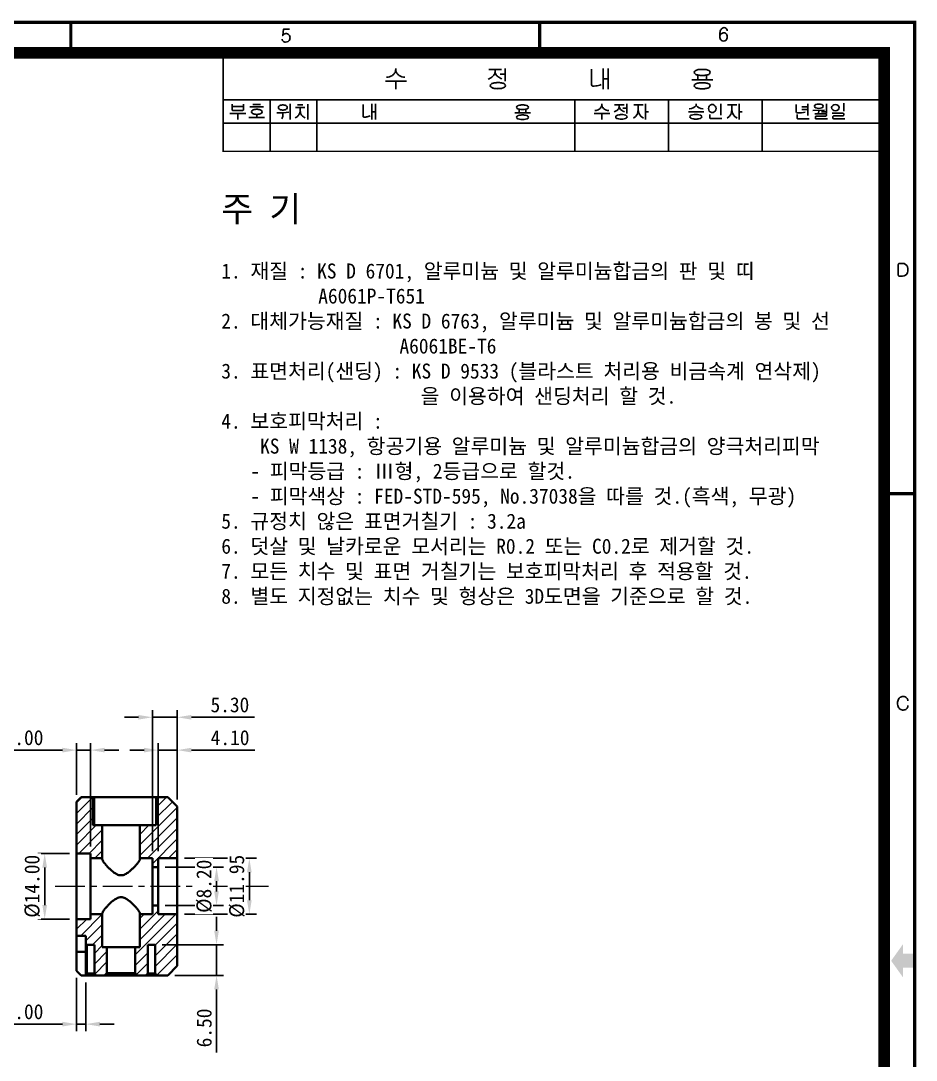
# Model space of a CAD drawing. Header units: millimetres. Extents: x 20 to 594, y 20 to 419.
# Drawn here: x 403.3 to 594.4, y 197.6 to 419.2 of the extents above; entities that cross this region are included whole.
import ezdxf

# ---------------------------------------------------------------- set-up
doc = ezdxf.new("R2010")
doc.units = ezdxf.units.MM
doc.linetypes.add('CENTERX2', pattern=[20.32, 12.7, -2.54, 2.54, -2.54])
doc.layers.get('0').update_dxf_attribs({"color": 6})
for name, color, linetype, lineweight in [('CENTER', 1, 'CENTERX2', 9), ('DIM', 2, 'Continuous', 9), ('HATCH', 5, 'Continuous', 13), ('OUTLINE', 3, 'Continuous', 40)]:
    doc.layers.add(name, color=color, linetype=linetype, lineweight=lineweight)
doc.styles.get("Standard").update_dxf_attribs({"font": '', "height": 3.2})
doc.styles.get('Standard').set_extended_font_data('GulimChe')
doc.dimstyles.new('척도 1배 - (x.xx)', dxfattribs={"dimtxt": 3.2, "dimasz": 3, "dimexe": 1.5, "dimexo": 1.5, "dimgap": 1, "dimtad": 1, "dimzin": 0, "dimdsep": 46, "dimtxsty": 'Standard', "dimcen": 0, "dimclrd": 2, "dimclre": 2, "dimclrt": 2, "dimadec": 0, "dimazin": 0, "dimtfac": 0.75, "dimtmove": 0, "dimatfit": 0, "dimfxl": 1, "dimtfill": 1, "dimtolj": 1, "dimtzin": 0, "dimarcsym": 0})
pattern_1 = [(45, (-1809.0328, -50.0248), (-1.122532, 1.122532), [])]

# ---------------------------------------------------------------- blocks, each defined once
blk = doc.blocks.new('A-2_규격도면_동인광학')
blk.add_hatch(color=256).paths.add_polyline_path([(574, 197.3), (574, 200.3), (571.5, 200.3), (571.5, 202.3), (569, 198.8), (571.5, 195.3), (571.5, 197.3)])
for p, q in [((463.31, 388.84), (463.31, 389.07)), ((463.31, 389.07), (463.31, 388.84)), ((483.14, 388.82), (485.85, 388.82)), ((484.49, 388.82), (484.49, 388.39)), ((486.69, 389.06), (486.69, 386.34)), ((505.1, 388.89), (505.1, 385.62)), ((507.57, 389.06), (507.57, 384.61)), ((508.64, 389.06), (508.64, 384.61)), ((461.12, 386.34), (465.59, 386.34)), ((463.34, 386.34), (463.34, 384.61)), ((486.68, 387.82), (485.58, 387.82)), ((507.57, 386.82), (508.64, 386.82)), ((526.49, 386.63), (530.94, 386.63)), ((530.94, 386.63), (526.49, 386.63)), ((527.76, 387.5), (527.76, 386.63)), ((529.64, 387.52), (529.64, 386.63)), ((426.5, 382.36), (566.5, 382.36)), ((428.38, 381.42), (428.38, 380.3)), ((430.86, 380.35), (430.86, 381.43)), ((432.84, 381.36), (434.49, 381.36)), ((436.5, 371.36), (436.5, 382.36)), ((439.12, 381.26), (439.23, 381.26)), ((439.23, 381.26), (439.33, 381.26)), ((440.81, 381.47), (440.81, 378.15)), ((442.33, 381.27), (443.51, 381.27)), ((444.59, 381.46), (444.59, 378.15)), ((446.5, 371.36), (446.5, 382.36)), ((456.33, 381.37), (456.33, 378.92)), ((458.19, 381.48), (458.19, 378.15)), ((459, 381.48), (459, 378.15)), ((501.5, 371.36), (501.5, 382.36)), ((507.27, 381.33), (507.27, 381.5)), ((507.27, 381.5), (507.27, 381.33)), ((509.99, 381.3), (512.02, 381.3)), ((511, 381.3), (511, 380.98)), ((512.62, 381.5), (512.62, 379.45)), ((514.09, 381.26), (516.07, 381.26)), ((515.04, 381.26), (515.04, 380.33)), ((516.6, 381.5), (516.6, 378.17)), ((521.5, 371.36), (521.5, 382.36)), ((527.4, 381.18), (527.4, 381.52)), ((532.68, 381.51), (532.68, 379.08)), ((534.07, 381.26), (536.05, 381.26)), ((535.02, 381.26), (535.02, 380.33)), ((536.58, 381.5), (536.58, 378.17)), ((541.5, 371.36), (541.5, 382.36)), ((548.71, 381.35), (548.71, 379.82)), ((551.24, 381.47), (551.24, 379.05)), ((555.18, 381.47), (555.18, 379.44)), ((555.18, 379.44), (555.18, 381.47)), ((558.91, 381.64), (558.91, 379.91)), ((427.94, 379.44), (431.3, 379.44)), ((428.38, 380.91), (430.86, 380.91)), ((428.6, 380.11), (430.66, 380.11)), ((429.62, 379.44), (429.62, 378.17)), ((432.21, 380.83), (435.13, 380.83)), ((433.52, 380.34), (433.66, 380.34)), ((433.66, 379.25), (433.52, 379.25)), ((433.66, 380.34), (433.79, 380.34)), ((433.66, 379.25), (433.66, 378.6)), ((433.79, 379.25), (433.66, 379.25)), ((437.94, 379.58), (438.05, 379.58)), ((439.23, 380.17), (439.12, 380.17)), ((439.23, 379.61), (439.22, 379.01)), ((439.33, 380.17), (439.23, 380.17)), ((441.94, 380.69), (443.9, 380.69)), ((442.92, 380.69), (442.92, 380.1)), ((458.19, 379.8), (459, 379.8)), ((488.7, 379.6), (492.04, 379.6)), ((492.04, 379.6), (488.7, 379.6)), ((489.66, 380.26), (489.66, 379.6)), ((491.06, 380.27), (491.06, 379.6)), ((505.64, 379.45), (508.99, 379.45)), ((507.3, 379.45), (507.3, 378.16)), ((512.62, 380.57), (511.79, 380.57)), ((516.6, 379.82), (517.23, 379.82)), ((525.74, 379.77), (529.07, 379.77)), ((525.89, 380.46), (526, 380.46)), ((528.8, 380.46), (528.91, 380.46)), ((530.03, 380.49), (530.03, 380.52)), ((530.03, 380.48), (530.03, 380.49)), ((530.32, 379.26), (530.32, 378.51)), ((531.64, 380.52), (531.64, 380.49)), ((531.64, 380.49), (531.64, 380.48)), ((536.58, 379.82), (537.21, 379.82)), ((548.92, 379.58), (549.09, 379.56)), ((548.92, 379.24), (548.92, 378.48)), ((549.94, 380.89), (551.24, 380.89)), ((549.95, 380.26), (551.24, 380.26)), ((552.3, 380.07), (554.78, 380.14)), ((552.71, 379.35), (555.01, 379.35)), ((553.55, 380.1), (553.57, 379.86)), ((555.18, 379.82), (554.16, 379.82)), ((556.45, 379.49), (558.74, 379.49)), ((426.5, 377.36), (566.5, 377.36)), ((432, 378.6), (435.34, 378.6)), ((530.51, 378.35), (532.89, 378.35)), ((549.11, 378.33), (551.49, 378.33)), ((552.84, 378.7), (552.84, 378.43)), ((555, 378.88), (552.99, 378.87)), ((553.05, 378.28), (555.4, 378.28)), ((556.57, 378.76), (556.57, 378.48)), ((558.73, 378.94), (556.72, 378.92)), ((556.78, 378.34), (559.13, 378.34)), ((570.52, 345), (570.52, 347.24)), ((570.75, 347.48), (571.44, 347.48)), ((572.59, 254.23), (572.55, 254.4))]:
    blk.add_line(p, q)
for points, const_width in [([(0, 0), (0, 398.86), (574, 398.86), (574, 0)], 0.7), ([(21.5, 6.5), (21.5, 392.36), (567.5, 392.36), (567.5, 6.5)], 2.5)]:
    blk.add_lwpolyline(points, close=True, dxfattribs=dict(const_width=const_width))
for points, const_width in [([(394, 398.86), (394, 391.69)], 0.7), ([(494, 398.86), (494, 391.69)], 0.7), ([(426.5, 391.36), (426.5, 371.36), (566.5, 371.36)], 0.3), ([(574, 298.36), (566.83, 298.36)], 0.7)]:
    blk.add_lwpolyline(points, dxfattribs=dict(const_width=const_width))
for points in [[(440.68, 397.44), (439.38, 397.44), (439.19, 396.07), (439.26, 396.17, -0.05142), (439.32, 396.23, -0.217579), (440.02, 396.47, -0.23737), (440.62, 396.09, -0.220896), (440.7, 395.25, -0.337639), (439.81, 394.66, -0.170475), (439.22, 394.92, -0.227037), (439.07, 395.3, -1.045837)], [(534, 397.1), (533.99, 397.2, 0.380213), (533.37, 397.75, 0.262892), (532.71, 397.37, 0.114582), (532.46, 396.61, 0.040113), (532.45, 395.63, 0.289798), (532.97, 394.94, 0.398627), (533.94, 395.34, 0.203049), (533.96, 396.2, 0.256462), (533.47, 396.61, 0.1613), (532.91, 396.53, 0.140537), (532.55, 396.21, 0.145737), (532.44, 395.83, -1.235518)]]:
    blk.add_lwpolyline(points, format="xyb")
for centre, radius, start, end in [((461.72, 388.92), 1.61, 302.6699, 326.0061), ((461.84, 388.84), 1.47, 326.0061, 0), ((464.77, 388.84), 1.47, 180, 213.9939), ((464.89, 388.92), 1.61, 213.9939, 237.3301), ((483.25, 388.39), 1.24, 332.5484, 0), ((485.71, 388.39), 1.22, 180, 209.5054), ((527.49, 388.17), 0.483, 130.787, 175.4096), ((527.49, 388.25), 0.483, 184.5904, 229.213), ((527.71, 387.91), 0.827, 105.5854, 130.787), ((527.71, 388.51), 0.827, 229.213, 254.4146), ((528.56, 384.87), 3.98, 94.5784, 105.5854), ((528.7, 383.08), 5.77, 90, 94.5784), ((528.7, 383.08), 5.77, 85.4216, 90), ((528.85, 384.87), 3.98, 74.4146, 85.4216), ((529.69, 387.91), 0.827, 49.213, 74.4146), ((529.69, 388.51), 0.827, 285.5854, 310.787), ((529.92, 388.17), 0.483, 4.5904, 49.213), ((529.92, 388.25), 0.483, 310.787, 355.4096), ((461.2, 389.72), 2.57, 273.0377, 302.6699), ((465.41, 389.72), 2.57, 237.3301, 266.9623), ((482.32, 389.23), 2.53, 285.8538, 306.2125), ((483.95, 385.34), 0.483, 130.787, 175.4096), ((484.18, 385.08), 0.827, 105.5854, 130.787), ((482.73, 388.66), 1.82, 306.2125, 332.5484), ((485.03, 382.04), 3.98, 94.5784, 105.5854), ((485.91, 388.51), 1.45, 209.5054, 237.9626), ((484.74, 387.28), 1.27, 268.7527, 282.7614), ((485.02, 380.27), 5.77, 85.4216, 90), ((488.46, 392.59), 6.27, 237.9626, 246.4471), ((485.16, 382.06), 3.98, 74.4146, 85.4216), ((486.01, 385.09), 0.827, 49.213, 74.4146), ((486.23, 385.35), 0.483, 4.5904, 49.213), ((505.41, 385.62), 0.317, 180, 264.2158), ((527.49, 385.31), 0.483, 130.787, 175.4096), ((527.71, 385.05), 0.827, 105.5854, 130.787), ((528.56, 391.54), 3.98, 254.4146, 265.4216), ((528.56, 382.02), 3.98, 94.5784, 105.5854), ((528.7, 393.33), 5.77, 265.4216, 270), ((528.7, 380.23), 5.77, 90, 94.5784), ((528.7, 393.33), 5.77, 270, 274.5784), ((528.7, 380.23), 5.77, 85.4216, 90), ((528.85, 391.54), 3.98, 274.5784, 285.5854), ((528.85, 382.02), 3.98, 74.4146, 85.4216), ((529.69, 385.05), 0.827, 49.213, 74.4146), ((529.92, 385.31), 0.483, 4.5904, 49.213), ((483.95, 385.42), 0.483, 184.5904, 229.213), ((484.18, 385.68), 0.827, 229.213, 254.4146), ((485.03, 388.71), 3.98, 254.4146, 265.4216), ((484.88, 385.87), 1.14, 261.1286, 276.7421), ((485.02, 390.51), 5.77, 270, 274.5784), ((485.16, 388.72), 3.98, 274.5784, 285.5854), ((486.01, 385.69), 0.827, 285.5854, 310.787), ((486.23, 385.43), 0.483, 310.787, 355.4096), ((505.63, 387.8), 2.51, 264.2158, 277.7589), ((505.22, 390.84), 5.58, 277.7589, 290.2961), ((527.49, 385.39), 0.483, 184.5904, 229.213), ((527.71, 385.65), 0.827, 229.213, 254.4146), ((528.56, 388.69), 3.98, 254.4146, 265.4216), ((528.7, 390.48), 5.77, 265.4216, 270), ((528.7, 390.48), 5.77, 270, 274.5784), ((528.85, 388.69), 3.98, 274.5784, 285.5854), ((529.69, 385.65), 0.827, 285.5854, 310.787), ((529.92, 385.39), 0.483, 310.787, 355.4096), ((439.12, 380.1), 1.16, 90, 126.2044), ((439.33, 380.1), 1.16, 53.7956, 90), ((490.25, 378.28), 2.98, 94.5784, 105.5854), ((490.36, 376.94), 4.33, 90, 94.5784), ((490.36, 376.94), 4.33, 85.4216, 90), ((490.47, 378.28), 2.98, 74.4146, 85.4216), ((506.17, 381.33), 1.1, 326.0061, 0), ((508.37, 381.33), 1.1, 180, 213.9939), ((530.91, 380.52), 0.879, 107.9102, 180), ((530.8, 380.84), 0.54, 86.785, 107.9102), ((530.86, 380.84), 0.54, 72.0898, 93.215), ((530.76, 380.52), 0.879, 0, 72.0898), ((553.06, 380.93), 0.429, 109.7033, 172.0326), ((553.58, 379.49), 1.97, 90, 109.7033), ((553.58, 379.49), 1.97, 70.2967, 90), ((554.1, 380.93), 0.429, 7.9674, 70.2967), ((557.1, 380.41), 0.955, 90, 126.2971), ((557.1, 380.41), 0.955, 53.7029, 90), ((428.58, 380.3), 0.196, 180, 274.282), ((430.66, 380.31), 0.2, 270, 11.7778), ((432.97, 379.75), 0.459, 117.2376, 174.097), ((432.97, 379.84), 0.459, 185.903, 242.7624), ((433.52, 378.69), 1.65, 90, 117.2376), ((433.52, 380.91), 1.65, 242.7624, 270), ((433.79, 378.69), 1.65, 62.7624, 90), ((433.79, 380.91), 1.65, 270, 297.2376), ((434.34, 379.75), 0.459, 5.903, 62.7624), ((434.34, 379.84), 0.459, 297.2376, 354.097), ((438.05, 401.41), 21.83, 270, 276.5199), ((438.64, 380.76), 0.349, 125.2188, 180.6071), ((438.66, 380.7), 0.37, 171.6182, 233.7956), ((439.12, 381.34), 1.16, 233.7956, 270), ((437.86, 379.02), 1.37, 328.1522, 359.3875), ((439.33, 381.34), 1.16, 270, 306.2044), ((439.82, 380.76), 0.349, 359.3929, 54.7812), ((439.8, 380.7), 0.37, 306.2044, 8.3818), ((441.18, 380.1), 1.74, 314.7962, 337.7895), ((441.17, 380.1), 1.75, 337.7895, 0), ((444.85, 380.1), 1.93, 180, 203.0854), ((444.31, 379.87), 1.34, 203.0854, 227.7201), ((489.45, 380.76), 0.362, 130.787, 175.4096), ((489.45, 380.81), 0.362, 184.5904, 229.213), ((489.62, 380.56), 0.62, 105.5854, 130.787), ((489.62, 381.01), 0.62, 229.213, 254.4146), ((489.62, 378.42), 0.62, 105.5854, 130.787), ((490.25, 383.28), 2.98, 254.4146, 265.4216), ((490.25, 376.14), 2.98, 94.5784, 105.5854), ((490.36, 384.63), 4.33, 265.4216, 270), ((490.36, 374.8), 4.33, 90, 94.5784), ((490.36, 384.63), 4.33, 270, 274.5784), ((490.36, 374.8), 4.33, 85.4216, 90), ((490.47, 383.28), 2.98, 274.5784, 285.5854), ((490.47, 376.14), 2.98, 74.4146, 85.4216), ((491.1, 380.56), 0.62, 49.213, 74.4146), ((491.1, 381.01), 0.62, 285.5854, 310.787), ((491.1, 378.42), 0.62, 49.213, 74.4146), ((491.27, 380.76), 0.362, 4.5904, 49.213), ((491.27, 380.81), 0.362, 310.787, 355.4096), ((505.7, 381.99), 1.92, 273.0377, 302.6699), ((506.09, 381.38), 1.2, 302.6699, 326.0061), ((508.46, 381.38), 1.2, 213.9939, 237.3301), ((508.85, 381.99), 1.92, 237.3301, 266.9623), ((509.37, 381.61), 1.89, 285.8538, 306.2125), ((510.6, 378.69), 0.362, 130.787, 175.4096), ((510.76, 378.5), 0.62, 105.5854, 130.787), ((509.68, 381.19), 1.37, 306.2125, 332.5484), ((511.4, 376.22), 2.98, 94.5784, 105.5854), ((510.07, 380.98), 0.93, 332.5484, 0), ((511.91, 380.98), 0.912, 180, 209.5054), ((512.06, 381.07), 1.08, 209.5054, 237.9626), ((511.18, 380.15), 0.954, 268.7527, 282.7614), ((511.39, 374.89), 4.33, 85.4216, 90), ((513.98, 384.13), 4.7, 237.9626, 246.4471), ((511.5, 376.23), 2.98, 74.4146, 85.4216), ((512.13, 378.51), 0.62, 49.213, 74.4146), ((512.3, 378.7), 0.362, 4.5904, 49.213), ((512.97, 380.24), 2.07, 300.5811, 2.4003), ((516.95, 380.22), 1.92, 176.6607, 245.4492), ((526, 382.22), 1.75, 270, 322.3934), ((526.43, 378.71), 0.362, 130.787, 175.4096), ((526.6, 378.52), 0.62, 105.5854, 130.787), ((527.23, 376.24), 2.98, 94.5784, 105.5854), ((527.34, 374.9), 4.33, 90, 94.5784), ((527.34, 374.9), 4.33, 85.4216, 90), ((527.35, 381.17), 0.0491, 322.3934, 2.3593), ((528.8, 382.22), 1.75, 217.6066, 270), ((527.45, 376.24), 2.98, 74.4146, 85.4216), ((528.08, 378.52), 0.62, 49.213, 74.4146), ((528.25, 378.71), 0.362, 4.5904, 49.213), ((530.91, 380.48), 0.879, 180, 252.0898), ((530.8, 380.16), 0.54, 252.0898, 273.215), ((530.86, 380.16), 0.54, 266.785, 287.9102), ((530.76, 380.48), 0.879, 287.9102, 0), ((532.95, 380.24), 2.07, 300.5811, 2.4003), ((536.93, 380.22), 1.92, 176.6607, 245.4492), ((548.96, 379.82), 0.246, 180, 260.961), ((549.45, 383.91), 4.36, 265.2395, 286.478), ((553.06, 381.05), 0.429, 187.9674, 250.2967), ((553.58, 382.5), 1.97, 250.2967, 270), ((552.96, 379.84), 0.602, 313.5964, 1.5108), ((553.58, 382.5), 1.97, 270, 289.7033), ((554.1, 381.05), 0.429, 289.7033, 352.0326), ((555.01, 379.06), 0.182, 265.0661, 354.5096), ((555.01, 379.17), 0.181, 5.4904, 90), ((554.93, 379.11), 0.276, 345.6737, 14.3263), ((556.87, 380.72), 0.566, 126.2971, 182.2865), ((556.87, 380.67), 0.566, 177.7135, 233.7029), ((557.1, 380.99), 0.955, 233.7029, 270), ((557.1, 380.99), 0.955, 270, 306.2971), ((557.33, 380.72), 0.566, 357.7135, 53.7029), ((557.33, 380.67), 0.566, 306.2971, 2.2865), ((558.74, 379.12), 0.182, 265.0661, 354.5096), ((558.74, 379.3), 0.181, 5.4904, 90), ((557.77, 379.21), 1.16, 354.5096, 5.4904), ((441, 380.28), 1.99, 295.4601, 314.7962), ((444.97, 380.6), 2.32, 227.7201, 245.1313), ((456.57, 378.92), 0.238, 180, 264.2158), ((456.73, 380.55), 1.88, 264.2158, 277.7589), ((456.42, 382.84), 4.18, 277.7589, 290.2961), ((489.45, 378.62), 0.362, 130.787, 175.4096), ((489.45, 378.67), 0.362, 184.5904, 229.213), ((489.62, 378.87), 0.62, 229.213, 254.4146), ((490.25, 381.14), 2.98, 254.4146, 265.4216), ((490.36, 382.49), 4.33, 265.4216, 270), ((490.36, 382.49), 4.33, 270, 274.5784), ((490.47, 381.14), 2.98, 274.5784, 285.5854), ((491.1, 378.87), 0.62, 285.5854, 310.787), ((491.27, 378.62), 0.362, 4.5904, 49.213), ((491.27, 378.67), 0.362, 310.787, 355.4096), ((510.6, 378.75), 0.362, 184.5904, 229.213), ((510.76, 378.95), 0.62, 229.213, 254.4146), ((511.4, 381.22), 2.98, 254.4146, 265.4216), ((511.29, 379.09), 0.852, 261.1286, 276.7421), ((511.39, 382.57), 4.33, 270, 274.5784), ((511.5, 381.23), 2.98, 274.5784, 285.5854), ((512.13, 378.96), 0.62, 285.5854, 310.787), ((512.3, 378.76), 0.362, 310.787, 355.4096), ((526.43, 378.77), 0.362, 184.5904, 229.213), ((526.6, 378.97), 0.62, 229.213, 254.4146), ((527.23, 381.24), 2.98, 254.4146, 265.4216), ((527.34, 382.58), 4.33, 265.4216, 270), ((527.34, 382.58), 4.33, 270, 274.5784), ((527.45, 381.24), 2.98, 274.5784, 285.5854), ((528.08, 378.97), 0.62, 285.5854, 310.787), ((528.25, 378.77), 0.362, 310.787, 355.4096), ((530.47, 378.51), 0.157, 180, 284.5405), ((549.07, 378.48), 0.157, 180, 284.5405), ((552.99, 378.72), 0.15, 90.4674, 185.5199), ((553, 378.43), 0.158, 180, 290.6438), ((556.72, 378.77), 0.15, 90.4674, 185.5199), ((556.73, 378.48), 0.158, 180, 290.6438), ((570.75, 347.24), 0.234, 89.9627, 180), ((571.44, 346.37), 1.11, 18.7245, 90), ((570.71, 346.12), 1.88, 341.2755, 18.7245), ((570.76, 344.99), 0.241, 177.6028, 269.7704), ((571.09, 428.69), 83.93, 269.7704, 270.2296), ((571.42, 345.88), 1.12, 270.2296, 341.2755), ((571.44, 254.14), 0.968, 126.0964, 153.4408), ((571.33, 254.29), 0.786, 112.6651, 126.0964), ((571.61, 253.61), 1.52, 84.5855, 112.6651), ((571.68, 254.27), 0.857, 49.4232, 84.5855), ((571.61, 254.19), 0.962, 12.5369, 49.4232), ((572.29, 253.71), 1.93, 153.4408, 179.3877), ((572.34, 253.71), 1.97, 179.3877, 207.825), ((571.45, 253.25), 0.971, 207.825, 248.4845), ((571.61, 253.21), 0.954, 279.0922, 325.2032), ((571.27, 253.45), 1.36, 325.2032, 351.393), ((571.56, 253.51), 1.26, 248.4845, 279.0922)]:
    blk.add_arc(centre, radius, start, end)
blk = doc.blocks.new('*D329')
at = {"layer": 'Defpoints', "color": 0, "ltscale": 0.5, "transparency": 16777216}
for p in [(415.21, 216.68), (417.21, 215.68), (415.21, 205.28)]:
    blk.add_point(p, dxfattribs=at)
at = {"layer": 'DIM', "color": 2, "lineweight": -2, "ltscale": 0.5, "transparency": 16777216}
for p, q in [((415.21, 215.18), (415.21, 203.78)), ((417.21, 214.18), (417.21, 203.78)), ((412.21, 205.28), (398.79, 205.28)), ((417.21, 205.28), (415.21, 205.28)), ((420.21, 205.28), (423.21, 205.28))]:
    blk.add_line(p, q, dxfattribs=at)
at = {"layer": 'DIM', "color": 2, "ltscale": 0.5, "transparency": 16777216}
for points in [[(412.21, 205.78), (412.21, 204.78), (415.21, 205.28)], [(420.21, 205.78), (420.21, 204.78), (417.21, 205.28)]]:
    blk.add_solid(points, dxfattribs=at)
at = {"layer": 'DIM', "color": 2, "ltscale": 0.5, "transparency": 16777216, "insert": (404, 207.92), "char_height": 3.2, "attachment_point": 5, "bg_fill": 3, "box_fill_scale": 1.1, "bg_fill_color": 256, "bg_fill_true_color": 13158600, "bg_fill_transparency": 0}
blk.add_mtext('\\A1;2.00', dxfattribs=at)
blk = doc.blocks.new('*D344')
at = {"layer": 'Defpoints', "color": 0, "ltscale": 0.5, "transparency": 16777216}
for p in [(415.21, 263.71), (415.21, 252.68), (418.21, 241.68)]:
    blk.add_point(p, dxfattribs=at)
at = {"layer": 'DIM', "color": 2, "lineweight": -2, "ltscale": 0.5, "transparency": 16777216}
for p, q in [((415.21, 254.18), (415.21, 265.21)), ((418.21, 243.18), (418.21, 265.21)), ((412.21, 263.71), (398.8, 263.71)), ((418.21, 263.71), (415.21, 263.71)), ((421.21, 263.71), (424.21, 263.71))]:
    blk.add_line(p, q, dxfattribs=at)
at = {"layer": 'DIM', "color": 2, "ltscale": 0.5, "transparency": 16777216}
for points in [[(412.21, 264.21), (412.21, 263.21), (415.21, 263.71)], [(421.21, 264.21), (421.21, 263.21), (418.21, 263.71)]]:
    blk.add_solid(points, dxfattribs=at)
at = {"layer": 'DIM', "color": 2, "ltscale": 0.5, "transparency": 16777216, "insert": (404.01, 266.35), "char_height": 3.2, "attachment_point": 5, "bg_fill": 3, "box_fill_scale": 1.1, "bg_fill_color": 256, "bg_fill_true_color": 13158600, "bg_fill_transparency": 0}
blk.add_mtext('\\A1;3.00', dxfattribs=at)
blk = doc.blocks.new('*D345')
at = {"layer": 'Defpoints', "color": 0, "ltscale": 0.5, "transparency": 16777216}
for p in [(436.71, 240.65), (436.71, 228.7)]:
    blk.add_point(p, dxfattribs=at)
at = {"layer": 'DIM', "color": 2, "lineweight": -2, "ltscale": 0.5, "transparency": 16777216}
for p, q in [((438.21, 240.65), (453.58, 240.65)), ((452.08, 237.65), (452.08, 231.7)), ((438.21, 228.7), (453.58, 228.7))]:
    blk.add_line(p, q, dxfattribs=at)
at = {"layer": 'DIM', "color": 2, "ltscale": 0.5, "transparency": 16777216}
for points in [[(451.58, 237.65), (452.58, 237.65), (452.08, 240.65)], [(451.58, 231.7), (452.58, 231.7), (452.08, 228.7)]]:
    blk.add_solid(points, dxfattribs=at)
at = {"layer": 'DIM', "color": 2, "ltscale": 0.5, "transparency": 16777216, "insert": (449.44, 234.68), "char_height": 3.2, "attachment_point": 5, "rotation": 90, "bg_fill": 3, "box_fill_scale": 1.1, "bg_fill_color": 256, "bg_fill_true_color": 13158600, "bg_fill_transparency": 0}
blk.add_mtext('\\A1;%%C11.95', dxfattribs=at)
at = {"layer": 'Defpoints', "color": 0, "ltscale": 0.5, "transparency": 16777216}
blk.add_point((452.08, 228.7), dxfattribs=at)
blk = doc.blocks.new('*D346')
at = {"layer": 'Defpoints', "color": 0, "ltscale": 0.5, "transparency": 16777216}
for p in [(415.21, 241.68), (415.21, 227.68)]:
    blk.add_point(p, dxfattribs=at)
at = {"layer": 'DIM', "color": 2, "lineweight": -2, "ltscale": 0.5, "transparency": 16777216}
for p, q in [((413.71, 241.68), (406.92, 241.68)), ((408.42, 238.68), (408.42, 230.68)), ((413.71, 227.68), (406.92, 227.68))]:
    blk.add_line(p, q, dxfattribs=at)
at = {"layer": 'DIM', "color": 2, "ltscale": 0.5, "transparency": 16777216}
for points in [[(407.92, 238.68), (408.92, 238.68), (408.42, 241.68)], [(407.92, 230.68), (408.92, 230.68), (408.42, 227.68)]]:
    blk.add_solid(points, dxfattribs=at)
at = {"layer": 'DIM', "color": 2, "ltscale": 0.5, "transparency": 16777216, "insert": (405.78, 234.68), "char_height": 3.2, "attachment_point": 5, "rotation": 90, "bg_fill": 3, "box_fill_scale": 1.1, "bg_fill_color": 256, "bg_fill_true_color": 13158600, "bg_fill_transparency": 0}
blk.add_mtext('\\A1;%%C14.00', dxfattribs=at)
at = {"layer": 'Defpoints', "color": 0, "ltscale": 0.5, "transparency": 16777216}
blk.add_point((408.42, 227.68), dxfattribs=at)
blk = doc.blocks.new('*D347')
at = {"layer": 'Defpoints', "color": 0, "ltscale": 0.5, "transparency": 16777216}
for p in [(432.61, 238.78), (432.61, 230.58)]:
    blk.add_point(p, dxfattribs=at)
at = {"layer": 'DIM', "color": 2, "lineweight": -2, "ltscale": 0.5, "transparency": 16777216}
for p, q in [((434.11, 238.78), (446.58, 238.78)), ((445.08, 235.78), (445.08, 233.58)), ((434.11, 230.58), (446.58, 230.58))]:
    blk.add_line(p, q, dxfattribs=at)
at = {"layer": 'DIM', "color": 2, "ltscale": 0.5, "transparency": 16777216}
for points in [[(444.58, 235.78), (445.58, 235.78), (445.08, 238.78)], [(444.58, 233.58), (445.58, 233.58), (445.08, 230.58)]]:
    blk.add_solid(points, dxfattribs=at)
at = {"layer": 'DIM', "color": 2, "ltscale": 0.5, "transparency": 16777216, "insert": (442.45, 234.68), "char_height": 3.2, "attachment_point": 5, "rotation": 90, "bg_fill": 3, "box_fill_scale": 1.1, "bg_fill_color": 256, "bg_fill_true_color": 13158600, "bg_fill_transparency": 0}
blk.add_mtext('\\A1;%%C8.20', dxfattribs=at)
at = {"layer": 'Defpoints', "color": 0, "ltscale": 0.5, "transparency": 16777216}
blk.add_point((445.08, 230.58), dxfattribs=at)
blk = doc.blocks.new('*D324')
at = {"layer": 'Defpoints', "color": 0, "ltscale": 0.5, "transparency": 16777216}
for p in [(436.71, 263.71), (436.71, 251.68), (432.61, 240.65)]:
    blk.add_point(p, dxfattribs=at)
at = {"layer": 'DIM', "color": 2, "lineweight": -2, "ltscale": 0.5, "transparency": 16777216}
for p, q in [((432.61, 242.15), (432.61, 265.21)), ((436.71, 253.18), (436.71, 265.21)), ((429.61, 263.71), (426.61, 263.71)), ((432.61, 263.71), (436.71, 263.71)), ((439.71, 263.71), (453.23, 263.71))]:
    blk.add_line(p, q, dxfattribs=at)
at = {"layer": 'DIM', "color": 2, "ltscale": 0.5, "transparency": 16777216}
for points in [[(429.61, 264.21), (429.61, 263.21), (432.61, 263.71)], [(439.71, 264.21), (439.71, 263.21), (436.71, 263.71)]]:
    blk.add_solid(points, dxfattribs=at)
at = {"layer": 'DIM', "color": 2, "ltscale": 0.5, "transparency": 16777216, "insert": (447.97, 266.35), "char_height": 3.2, "attachment_point": 5, "bg_fill": 3, "box_fill_scale": 1.1, "bg_fill_color": 256, "bg_fill_true_color": 13158600, "bg_fill_transparency": 0}
blk.add_mtext('\\A1;4.10', dxfattribs=at)
blk = doc.blocks.new('*D325')
at = {"layer": 'Defpoints', "color": 0, "ltscale": 0.5, "transparency": 16777216}
for p in [(436.71, 270.71), (436.71, 251.68), (431.41, 240.65)]:
    blk.add_point(p, dxfattribs=at)
at = {"layer": 'DIM', "color": 2, "lineweight": -2, "ltscale": 0.5, "transparency": 16777216}
for p, q in [((428.41, 270.71), (425.41, 270.71)), ((431.41, 242.15), (431.41, 272.21)), ((431.41, 270.71), (436.71, 270.71)), ((436.71, 253.18), (436.71, 272.21)), ((439.71, 270.71), (453.16, 270.71))]:
    blk.add_line(p, q, dxfattribs=at)
at = {"layer": 'DIM', "color": 2, "ltscale": 0.5, "transparency": 16777216}
for points in [[(428.41, 271.21), (428.41, 270.21), (431.41, 270.71)], [(439.71, 271.21), (439.71, 270.21), (436.71, 270.71)]]:
    blk.add_solid(points, dxfattribs=at)
at = {"layer": 'DIM', "color": 2, "ltscale": 0.5, "transparency": 16777216, "insert": (447.93, 273.35), "char_height": 3.2, "attachment_point": 5, "bg_fill": 3, "box_fill_scale": 1.1, "bg_fill_color": 256, "bg_fill_true_color": 13158600, "bg_fill_transparency": 0}
blk.add_mtext('\\A1;5.30', dxfattribs=at)
blk = doc.blocks.new('*D318')
at = {"layer": 'Defpoints', "color": 0, "ltscale": 0.5, "transparency": 16777216}
for p in [(432.01, 222.18), (434.71, 215.68), (445.08, 215.68)]:
    blk.add_point(p, dxfattribs=at)
at = {"layer": 'DIM', "color": 2, "lineweight": -2, "ltscale": 0.5, "transparency": 16777216}
for p, q in [((445.08, 225.18), (445.08, 228.18)), ((433.51, 222.18), (446.58, 222.18)), ((445.08, 222.18), (445.08, 215.68)), ((436.21, 215.68), (446.58, 215.68)), ((445.08, 212.68), (445.08, 199.26))]:
    blk.add_line(p, q, dxfattribs=at)
at = {"layer": 'DIM', "color": 2, "ltscale": 0.5, "transparency": 16777216}
for points in [[(444.58, 225.18), (445.58, 225.18), (445.08, 222.18)], [(444.58, 212.68), (445.58, 212.68), (445.08, 215.68)]]:
    blk.add_solid(points, dxfattribs=at)
at = {"layer": 'DIM', "color": 2, "ltscale": 0.5, "transparency": 16777216, "insert": (442.45, 204.47), "char_height": 3.2, "attachment_point": 5, "rotation": 90, "bg_fill": 3, "box_fill_scale": 1.1, "bg_fill_color": 256, "bg_fill_true_color": 13158600, "bg_fill_transparency": 0}
blk.add_mtext('\\A1;6.50', dxfattribs=at)

msp = doc.modelspace()

# ---------------------------------------------------------------- hatches: boundary and pattern name
at = {"layer": 'HATCH'}
h = msp.add_hatch(dxfattribs=at)
h.set_pattern_fill('ANSI31', color=256, scale=0.5, style=0)
h.set_pattern_definition(pattern_1)
h.paths.add_polyline_path([(415.211, 252.68), (415.211, 241.68), (418.211, 241.68), (418.211, 240.655), (420.711, 240.655), (420.711, 247.68), (418.711, 247.68), (418.711, 253.68), (416.211, 253.68)], flags=0)
h = msp.add_hatch(dxfattribs=at)
h.set_pattern_fill('ANSI31', color=256, scale=0.5, style=0)
h.set_pattern_definition(pattern_1)
h.paths.add_polyline_path([(431.411, 238.78), (432.611, 238.78), (432.611, 240.655), (436.711, 240.655), (436.711, 251.68), (434.711, 253.68), (432.211, 253.68), (432.211, 247.68), (428.711, 247.68), (428.711, 240.655), (431.411, 240.655)], flags=0)
h = msp.add_hatch(dxfattribs=at)
h.set_pattern_fill('ANSI31', color=256, scale=0.5, style=0)
h.set_pattern_definition(pattern_1)
h.paths.add_polyline_path([(432.611, 230.58), (431.411, 230.58), (431.411, 228.705), (428.711, 228.705), (428.711, 221.68), (427.711, 221.68), (427.711, 216.18), (428.211, 215.68), (430.011, 215.68), (430.411, 216.08), (430.411, 222.18), (432.011, 222.18), (432.011, 216.08), (432.411, 215.68), (434.711, 215.68), (436.711, 217.68), (436.711, 228.705), (432.611, 228.705)], flags=0)
h = msp.add_hatch(dxfattribs=at)
h.set_pattern_fill('ANSI31', color=256, scale=0.5, style=0)
h.set_pattern_definition(pattern_1)
h.paths.add_polyline_path([(420.711, 221.68), (420.711, 228.705), (418.211, 228.705), (418.211, 227.68), (415.211, 227.68), (415.211, 224.144), (417.211, 224.144), (417.211, 215.88), (417.411, 216.08), (417.411, 222.18), (419.011, 222.18), (419.011, 216.08), (419.411, 215.68), (421.211, 215.68), (421.711, 216.18), (421.711, 221.68)], flags=0)

# ---------------------------------------------------------------- linework, layer by layer
at = {"layer": 'CENTER', "ltscale": 0.5}
msp.add_line((410.644, 234.68), (456.171, 234.68), dxfattribs=at)
at = {"layer": 'OUTLINE'}
for p, q in [((415.211, 252.68), (416.211, 253.68)), ((415.211, 241.68), (415.211, 252.68)), ((416.211, 253.68), (418.711, 253.68)), ((418.711, 247.68), (418.711, 253.68)), ((418.942, 253.68), (418.711, 253.68)), ((418.942, 247.68), (418.942, 253.68)), ((432.211, 253.68), (418.942, 253.68)), ((432.211, 253.68), (432.211, 247.68)), ((432.211, 253.68), (434.711, 253.68)), ((434.711, 253.68), (436.711, 251.68)), ((436.711, 251.68), (436.711, 240.655)), ((418.711, 247.68), (420.711, 247.68)), ((420.711, 240.655), (420.711, 247.68)), ((420.711, 247.68), (428.711, 247.68)), ((428.711, 247.68), (428.711, 240.655)), ((428.711, 247.68), (432.211, 247.68)), ((415.211, 241.68), (418.211, 241.68)), ((415.211, 241.68), (415.211, 227.68)), ((418.211, 240.655), (418.211, 241.68)), ((418.211, 240.655), (418.211, 228.705)), ((418.211, 240.655), (420.711, 240.655)), ((420.711, 240.464), (420.711, 240.655)), ((428.711, 240.655), (431.411, 240.655)), ((428.711, 240.655), (428.711, 240.464)), ((431.411, 240.655), (431.411, 238.78)), ((432.611, 240.655), (436.711, 240.655)), ((432.611, 240.655), (432.611, 238.78)), ((436.711, 240.655), (436.711, 228.705)), ((432.611, 238.78), (431.411, 238.78)), ((431.411, 230.58), (431.411, 238.78)), ((432.611, 230.58), (432.611, 238.78)), ((431.411, 230.58), (431.411, 228.705)), ((431.411, 230.58), (432.611, 230.58)), ((432.611, 230.58), (432.611, 228.705)), ((420.711, 228.705), (418.211, 228.705)), ((418.211, 227.68), (418.211, 228.705)), ((420.711, 228.705), (420.711, 228.896)), ((420.711, 221.68), (420.711, 228.705)), ((428.711, 228.896), (428.711, 228.705)), ((428.711, 228.705), (428.711, 221.68)), ((431.411, 228.705), (428.711, 228.705)), ((436.711, 228.705), (432.611, 228.705)), ((436.711, 228.705), (436.711, 217.68)), ((415.211, 224.144), (415.211, 227.68)), ((418.211, 227.68), (415.211, 227.68)), ((415.211, 224.144), (417.211, 224.144)), ((415.211, 224.144), (415.211, 220.68)), ((417.211, 215.88), (417.211, 224.144)), ((417.411, 216.08), (417.411, 222.18)), ((419.011, 222.18), (417.411, 222.18)), ((419.011, 216.08), (419.011, 222.18)), ((420.711, 221.68), (421.711, 221.68)), ((421.711, 216.18), (421.711, 221.68)), ((421.711, 221.68), (427.711, 221.68)), ((427.711, 221.68), (427.711, 216.18)), ((427.711, 221.68), (428.711, 221.68)), ((432.011, 222.18), (430.411, 222.18)), ((430.411, 222.18), (430.411, 216.08)), ((432.011, 222.18), (432.011, 216.08)), ((417.211, 220.68), (415.211, 220.68)), ((415.211, 220.68), (415.211, 216.68)), ((436.711, 217.68), (434.711, 215.68)), ((415.211, 216.68), (416.211, 215.68)), ((416.211, 215.68), (417.211, 215.68)), ((417.411, 216.08), (417.211, 215.88)), ((419.411, 215.68), (417.211, 215.68)), ((417.411, 216.08), (419.011, 216.08)), ((419.411, 215.68), (419.011, 216.08)), ((421.211, 215.68), (419.411, 215.68)), ((421.711, 216.18), (421.211, 215.68)), ((428.211, 215.68), (421.211, 215.68)), ((421.711, 216.18), (427.711, 216.18)), ((428.211, 215.68), (427.711, 216.18)), ((430.011, 215.68), (428.211, 215.68)), ((430.411, 216.08), (430.011, 215.68)), ((432.411, 215.68), (430.011, 215.68)), ((430.411, 216.08), (432.011, 216.08)), ((432.411, 215.68), (432.011, 216.08)), ((434.711, 215.68), (432.411, 215.68))]:
    msp.add_line(p, q, dxfattribs=at)
for points in [[(428.711, 240.464), (428.711, 240.387), (428.679, 240.289), (428.561, 240.057), (428.473, 239.921), (428.26, 239.626), (428.132, 239.466), (427.843, 239.126), (427.684, 238.95), (427.341, 238.592), (427.157, 238.409), (426.758, 238.042), (426.546, 237.859), (426.09, 237.516), (425.844, 237.352), (425.441, 237.163), (425.299, 237.109), (425.007, 237.034), (424.857, 237.014), (424.551, 237.015), (424.402, 237.037), (424.11, 237.113), (423.969, 237.168), (423.568, 237.358), (423.322, 237.522), (422.869, 237.864), (422.66, 238.045), (422.264, 238.41), (422.077, 238.595), (421.734, 238.954), (421.576, 239.129), (421.29, 239.464), (421.162, 239.626), (420.949, 239.921), (420.863, 240.054), (420.743, 240.289), (420.711, 240.387), (420.711, 240.464)], [(420.711, 228.896), (420.711, 228.973), (420.743, 229.07), (420.861, 229.302), (420.948, 229.439), (421.162, 229.734), (421.289, 229.894), (421.579, 230.234), (421.737, 230.409), (422.081, 230.768), (422.265, 230.951), (422.664, 231.318), (422.876, 231.501), (423.331, 231.844), (423.578, 232.008), (423.98, 232.197), (424.122, 232.251), (424.415, 232.325), (424.564, 232.346), (424.871, 232.345), (425.02, 232.323), (425.312, 232.247), (425.453, 232.192), (425.854, 232.002), (426.099, 231.838), (426.552, 231.495), (426.762, 231.315), (427.158, 230.95), (427.345, 230.764), (427.688, 230.405), (427.846, 230.231), (428.131, 229.895), (428.26, 229.733), (428.473, 229.439), (428.559, 229.306), (428.678, 229.071), (428.711, 228.973), (428.711, 228.896)]]:
    msp.add_open_spline(points, degree=3, knots=[0, 0, 0, 0, 0.0625, 0.0625, 0.125, 0.125, 0.1875, 0.1875, 0.25, 0.25, 0.3125, 0.3125, 0.375, 0.375, 0.4375, 0.4375, 0.46875, 0.46875, 0.5, 0.5, 0.53125, 0.53125, 0.5625, 0.5625, 0.625, 0.625, 0.6875, 0.6875, 0.75, 0.75, 0.8125, 0.8125, 0.875, 0.875, 0.9375, 0.9375, 1, 1, 1, 1], dxfattribs=at)
msp.add_open_spline([(417.211, 215.68), (417.211, 215.81), (417.211, 215.88), (417.211, 215.88)], degree=3, dxfattribs=at)

# ---------------------------------------------------------------- block references
msp.add_blockref('A-2_규격도면_동인광학', (20, 20))
msp.add_blockref('A-2_규격도면_동인광학', (20, 20))

# ---------------------------------------------------------------- texts
at = {"layer": 'DIM', "insert": (446.099, 381.798), "char_height": 3.2, "width": 143.08716, "attachment_point": 1}
msp.add_mtext('{\\H1.6875x;주 기\\P}\\P1. 재질 : KS D 6701, 알루미늄 및 알루미늄합금의 판 및 띠  \\P          A6061P-T651                                                        \\P2. 대체가능재질 : KS D 6763, 알루미늄 및 알루미늄합금의 봉 및 선  \\P^I^I      A6061BE-T6\\P3. 표면처리(샌딩) : KS D 9533 (블라스트 처리용 비금속계 연삭제) \\P^I^I^I  을 이용하여 샌딩처리 할 것.\\P4. 보호피막처리 :\\P    KS W 1138, 항공기용 알루미늄 및 알루미늄합금의 양극처리피막\\P   - 피막등급 : {\\fHCR Batang|b0|i0|c129|p2;Ⅲ}형, 2등급으로 할것.\\P   - 피막색상 : FED-STD-595, No.37038을 따를 것.(흑색, 무광)\\P5. 규정치 않은 표면거칠기 : 3.2a\\P6. 덧살 및 날카로운 모서리는 R0.2 또는 C0.2로 제거할 것.\\P7. 모든 치수 및 표면 거칠기는 보호피막처리 후 적용할 것.\\P8. 별도 지정없는 치수 및 형상은 3D도면을 기준으로 할 것.', dxfattribs=at)
msp.add_mtext('{\\H1.6875x;주 기\\P}\\P1. 재질 : KS D 6701, 알루미늄 및 알루미늄합금의 판 및 띠  \\P          A6061P-T651                                                        \\P2. 대체가능재질 : KS D 6763, 알루미늄 및 알루미늄합금의 봉 및 선  \\P^I^I      A6061BE-T6\\P3. 표면처리(샌딩) : KS D 9533 (블라스트 처리용 비금속계 연삭제) \\P^I^I^I  을 이용하여 샌딩처리 할 것.\\P4. 보호피막처리 :\\P    KS W 1138, 항공기용 알루미늄 및 알루미늄합금의 양극처리피막\\P   - 피막등급 : {\\fHCR Batang|b0|i0|c129|p2;Ⅲ}형, 2등급으로 할것.\\P   - 피막색상 : FED-STD-595, No.37038을 따를 것.(흑색, 무광)\\P5. 규정치 않은 표면거칠기 : 3.2a\\P6. 덧살 및 날카로운 모서리는 R0.2 또는 C0.2로 제거할 것.\\P7. 모든 치수 및 표면 거칠기는 보호피막처리 후 적용할 것.\\P8. 별도 지정없는 치수 및 형상은 3D도면을 기준으로 할 것.', dxfattribs=at)

# ---------------------------------------------------------------- next in the draw order: dimensions: what is measured, and where the dimension line sits
at = {"layer": 'DIM', "ltscale": 0.5}
for base, p1, p2, picture, middle in [((415.211, 263.708), (418.211, 241.68), (415.211, 252.68), '*D344', (404.007, 266.347)), ((415.211, 205.278), (417.211, 215.68), (415.211, 216.68), '*D329', (404, 207.916))]:
    dim = msp.add_linear_dim(base=base, p1=p1, p2=p2, dimstyle='척도 1배 - (x.xx)', dxfattribs=at)
    dim.commit()
    dim.dimension.update_dxf_attribs({"geometry": picture, "text_midpoint": middle})
dim = msp.add_linear_dim(base=(452.084, 228.705), p1=(436.711, 240.655), p2=(436.711, 228.705), angle=90, text='%%C<>', dimstyle='척도 1배 - (x.xx)', dxfattribs=at)
dim.commit()
dim.dimension.update_dxf_attribs({"geometry": '*D345', "text_midpoint": (452.084, 234.68), "dimtype": 160})

# ---------------------------------------------------------------- next in the draw order: dimensions: what is measured, and where the dimension line sits
for base, p1, p2, picture, middle in [((408.425, 227.68), (415.211, 241.68), (415.211, 227.68), '*D346', (408.425, 234.68)), ((445.084, 230.58), (432.611, 238.78), (432.611, 230.58), '*D347', (445.084, 234.68))]:
    dim = msp.add_linear_dim(base=base, p1=p1, p2=p2, angle=90, text='%%C<>', dimstyle='척도 1배 - (x.xx)', dxfattribs=at)
    dim.commit()
    dim.dimension.update_dxf_attribs({"geometry": picture, "text_midpoint": middle, "dimtype": 160})

# ---------------------------------------------------------------- next in the draw order: dimensions: what is measured, and where the dimension line sits
dim = msp.add_linear_dim(base=(436.711, 263.708), p1=(432.611, 240.655), p2=(436.711, 251.68), dimstyle='척도 1배 - (x.xx)', dxfattribs=at)
dim.commit()
dim.dimension.update_dxf_attribs({"geometry": '*D324', "text_midpoint": (447.968, 266.351)})
dim = msp.add_linear_dim(base=(445.084, 215.68), p1=(432.011, 222.18), p2=(434.711, 215.68), angle=90, dimstyle='척도 1배 - (x.xx)', dxfattribs=at)
dim.commit()
dim.dimension.update_dxf_attribs({"geometry": '*D318', "text_midpoint": (442.446, 204.469)})

# ---------------------------------------------------------------- next in the draw order: dimensions: what is measured, and where the dimension line sits
dim = msp.add_linear_dim(base=(436.711, 270.708), p1=(431.411, 240.655), p2=(436.711, 251.68), dimstyle='척도 1배 - (x.xx)', dxfattribs=at)
dim.commit()
dim.dimension.update_dxf_attribs({"geometry": '*D325', "text_midpoint": (447.934, 273.347)})

doc.saveas('drawing.dxf')
